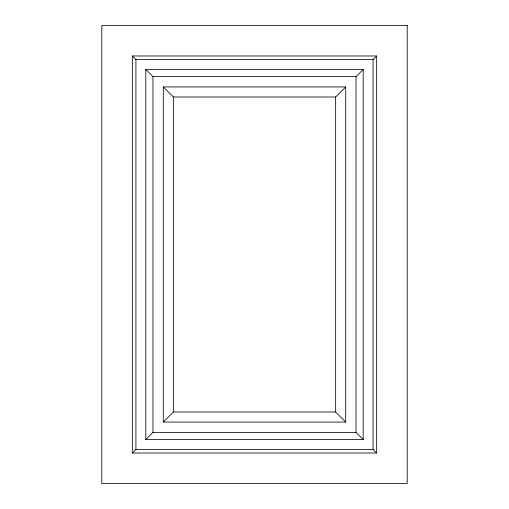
<?xml version="1.0" encoding="UTF-8"?>
<svg xmlns="http://www.w3.org/2000/svg" width="509" height="509" viewBox="0 0 509 509"><rect width="100%" height="100%" fill="white"/><g stroke="black" fill="none" stroke-linecap="round" stroke-linejoin="round"><path stroke-width="0.76" d="M345.713 422.063L335.647 411.997L335.647 97.003L345.713 86.937L163.287 86.937L163.287 422.063L345.713 422.063L345.713 86.937M363.197 439.547L356.039 432.389L356.039 76.611L363.197 69.453L145.803 69.453L145.803 439.547L363.197 439.547L363.197 69.453M132.34 55.99L135.909 59.559L373.084 59.566L376.66 55.99L132.34 55.99L132.34 453.01L376.66 453.01L376.66 55.99M132.34 453.01L135.909 449.441L373.084 449.434L376.66 453.01M145.803 439.547L152.961 432.389L152.961 76.611L145.803 69.453M163.287 422.063L173.353 411.997L173.353 97.003L163.287 86.937M152.961 76.611L356.039 76.611M173.353 97.003L335.647 97.003M173.353 411.997L335.647 411.997M152.961 432.389L356.039 432.389M373.084 59.566L373.084 449.434M135.916 59.566L135.916 449.434M407.2 25.45L101.8 25.45L101.8 483.55L407.2 483.55L407.2 25.45"/></g></svg>
